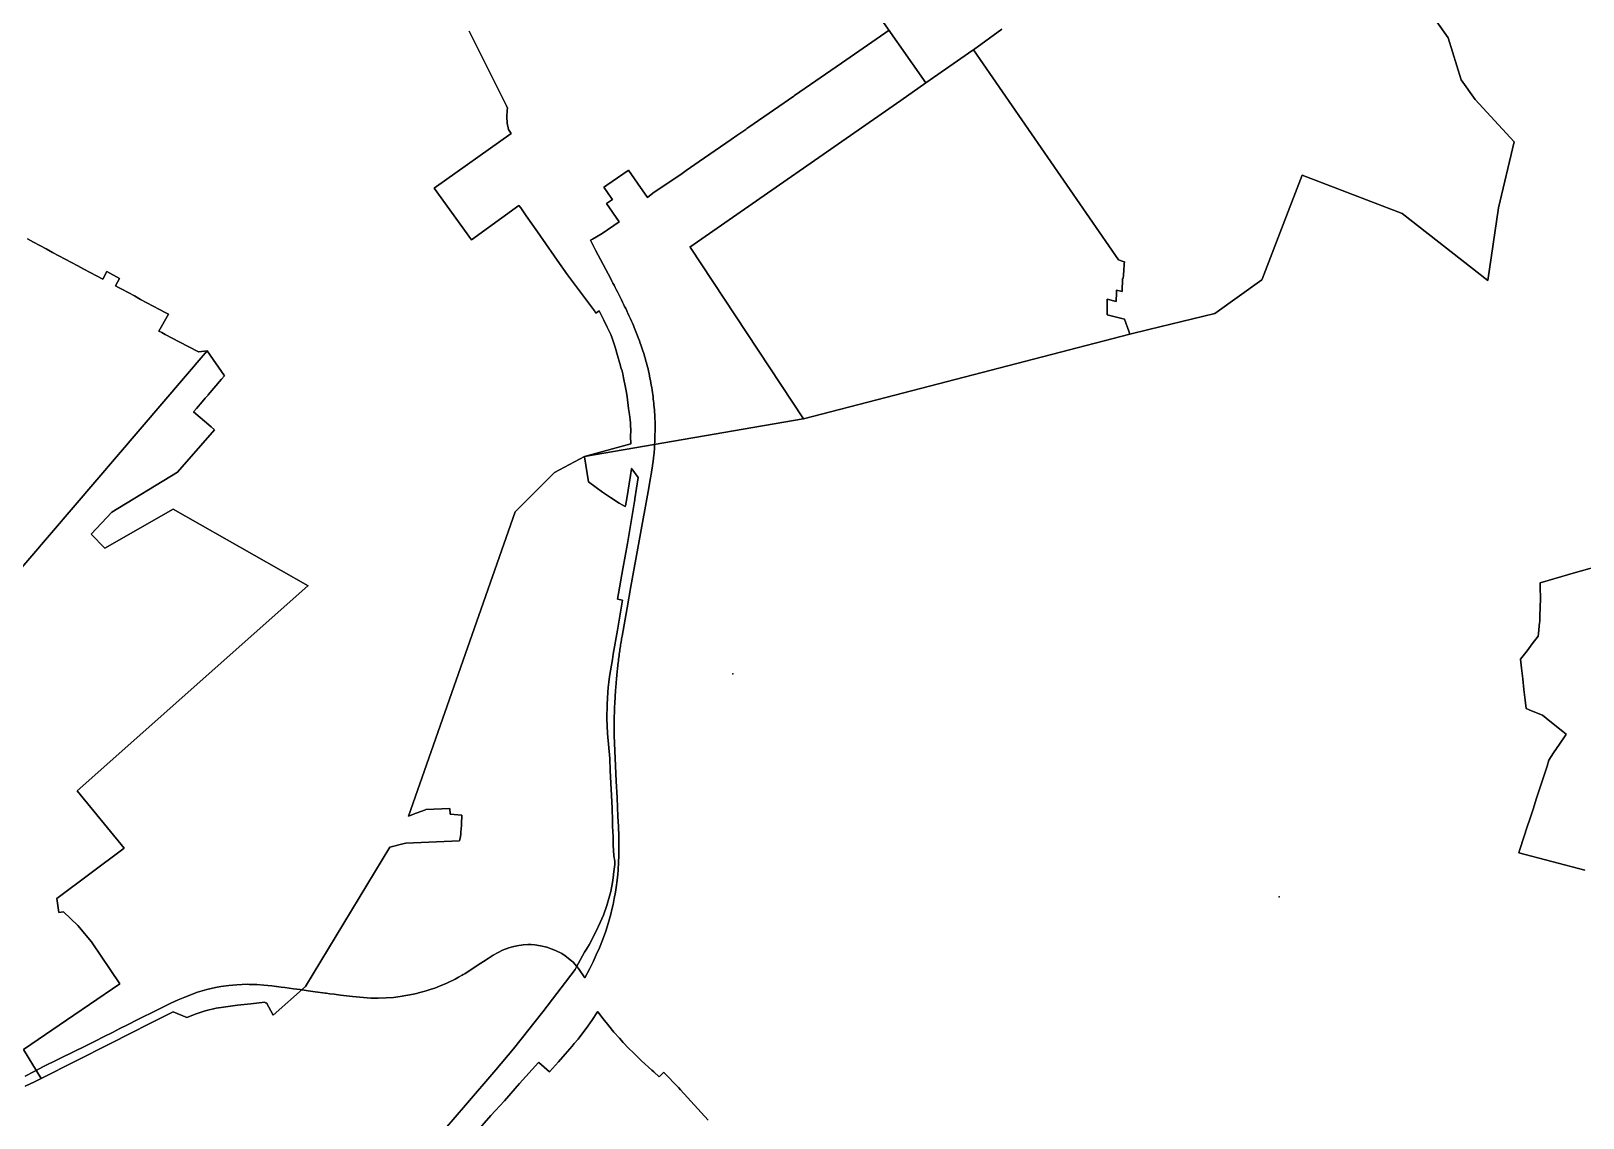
# Model space of a CAD drawing. Header units: inches. Extents: x 11258954 to 11313122, y 3645444 to 3695200.
# Drawn here: x 11289687 to 11298389, y 3665612 to 3671707 of the extents above; entities that cross this region are included whole.
import ezdxf

# ---------------------------------------------------------------- set-up
doc = ezdxf.new("R2010")
doc.units = ezdxf.units.IN
doc.header["$MEASUREMENT"] = 0
for name, color, linetype in [('SchoolBoardDistrict', 253, 'Continuous'), ('SchoolLocation_Elementary', 112, 'Continuous'), ('SchoolLocation_HigherEducation', 4, 'Continuous'), ('SchoolZone_Elementary', 251, 'Continuous'), ('SchoolZone_High', 63, 'Continuous'), ('SchoolZone_Middle', 154, 'Continuous')]:
    doc.layers.add(name, color=color, linetype=linetype)

msp = doc.modelspace()

# ---------------------------------------------------------------- linework, layer by layer
at = {"layer": 'SchoolBoardDistrict'}
for points in [[(11289654.175, 3665847.175), (11289704.125, 3665872.1), (11289716.9065, 3665879.021), (11289754.175, 3665899.2), (11289932.6245, 3665986.561), (11289983.55, 3666011.85), (11290047.688, 3666043.5395), (11290098.204, 3666069.0575), (11290144.4185, 3666092.3595), (11290185.95, 3666113.3), (11290228.0255, 3666134.6555), (11290281.795, 3666161.617), (11290281.81, 3666161.6245), (11290316.825, 3666179.025), (11290362.1, 3666201.625), (11290426.3, 3666233.9), (11290471.6, 3666256.05), (11290511.35, 3666275.1), (11290548.7, 3666290.1), (11290620.35, 3666317.35), (11290672.222, 3666331.8745), (11290721.8, 3666343.6), (11290751.65, 3666348.6), (11290795.5955, 3666355.0745), (11290840.55, 3666359.3), (11290900, 3666361.7), (11290910.888, 3666361.369), (11290952.6, 3666360.1), (11290992.35, 3666357.3), (11291037.2, 3666352.95), (11291090.4, 3666345.9), (11291110.652, 3666343.178), (11291159.124, 3666336.664), (11291195.959, 3666331.714), (11291240.31, 3666325.7535), (11291240.372, 3666325.745), (11291280.549, 3666320.2585), (11291338.7375, 3666312.312), (11291342.1695, 3666311.844), (11291362.185, 3666309.172), (11291386.9285, 3666305.8685), (11291421.9, 3666301.2), (11291489.7255, 3666293.175), (11291592.35, 3666284.85), (11291633.05, 3666284), (11291678.4, 3666285.5), (11291719.05, 3666288.65), (11291757.525, 3666293.15), (11291831.05, 3666306.05), (11291856.1, 3666312.125), (11291859.65, 3666313.05), (11291866.8, 3666314.9), (11291875.65, 3666317.2), (11291902.15, 3666324.6), (11291931.65, 3666333.975), (11291951.6, 3666341), (11291977.45, 3666350.825), (11292018.446, 3666368.048), (11292064.55, 3666390.45), (11292084.45, 3666401.575), (11292104.35, 3666412.7), (11292110.9315, 3666416.573), (11292119.05, 3666421.35), (11292138.9715, 3666433.6225), (11292165.058, 3666450.739), (11292194.6675, 3666470.1665), (11292224.277, 3666489.594), (11292251.3635, 3666506.897), (11292278.448, 3666524.199), (11292307.15, 3666540.25), (11292330.875, 3666552.45), (11292366.025, 3666566.25), (11292386.4, 3666572.1), (11292411.1, 3666577.5), (11292446.7, 3666582.65), (11292472.1, 3666584.25), (11292491.9, 3666584), (11292511.729, 3666582.3995), (11292543.3535, 3666577.774), (11292579.45, 3666569.3), (11292627.8, 3666551.85), (11292663.775, 3666533.65), (11292682.476, 3666522.1495), (11292717.7405, 3666493.346), (11292727.775, 3666485.15), (11292747.5205, 3666461.804), (11292757.25, 3666450.3), (11292791.875, 3666398.6), (11292820.6, 3666450), (11292839.2, 3666487.125), (11292856.875, 3666526.75), (11292874.55, 3666566.375), (11292891.075, 3666608.7), (11292909.95, 3666660.55), (11292923.15, 3666701.95), (11292937.85, 3666754.1), (11292944.525, 3666782.075), (11292951.2, 3666810.05), (11292957.9, 3666843.05), (11292964.2, 3666878.4), (11292968.35, 3666904.9), (11292973.65, 3666944.7), (11292977.4, 3666979.45), (11292979.4, 3667002.6), (11292982.1, 3667045.95), (11292983.4, 3667082.9995), (11292983.8, 3667115), (11292983.55, 3667166.7), (11292983.525, 3667170.875), (11292983.5, 3667175.05), (11292983.4, 3667183.4), (11292983.3, 3667191.7), (11292980.9, 3667247.45), (11292978.5, 3667303.2), (11292973.05, 3667406.45), (11292968.5, 3667500.95), (11292957.65, 3667756.55), (11292957.4, 3667769.65), (11292957.2, 3667782.8), (11292957.15, 3667793.8), (11292957.1, 3667804.8), (11292957.15, 3667815.8), (11292957.2, 3667826.7), (11292957.35, 3667837.7), (11292957.5, 3667848.7), (11292957.7, 3667859.2), (11292957.95, 3667869.7), (11292958.3, 3667880.2), (11292958.6, 3667890.7), (11292958.95, 3667901.2), (11292959.35, 3667911.7), (11292959.65, 3667922.15), (11292960.05, 3667932.55), (11292960.225, 3667937.775), (11292964.3, 3668008.625), (11292964.7, 3668013.55), (11292965.5, 3668023.4), (11292966.35, 3668033.2), (11292967.35, 3668045.35), (11292968.35, 3668057.5), (11292969.4, 3668069.6), (11292970.5, 3668081.8), (11292971.05, 3668087.85), (11292971.6, 3668093.9), (11292972.2, 3668100), (11292973.2, 3668109.2), (11292974.2, 3668118.45), (11292975.15, 3668127.65), (11292976.15, 3668136.9), (11292977.2, 3668146.1), (11292978.3, 3668155.35), (11292979.45, 3668165.1), (11292980.7, 3668174.9), (11292982, 3668184.65), (11292983.3, 3668194.45), (11292984.6, 3668204.2), (11292985.95, 3668214), (11292987.1, 3668222.5), (11292988.35, 3668231.05), (11292989.55, 3668239.55), (11292990.85, 3668248.05), (11292992.1, 3668256.55), (11292993.4, 3668265.05), (11292994.65, 3668273.3), (11292995.95, 3668281.5), (11292996.625, 3668285.65), (11292997.3, 3668289.8), (11292998.6, 3668298), (11292999.9, 3668306.2), (11293001.2, 3668314.45), (11293029.473, 3668472.304), (11293050.999, 3668592.4875), (11293147.521, 3669125.1085), (11293155.181, 3669167.379), (11293161.6, 3669202.8), (11293162.3, 3669206.6), (11293162.95, 3669210.45), (11293163.55, 3669214.2), (11293164.2, 3669218.05), (11293165.2, 3669224.05), (11293166.2, 3669230.05), (11293167.2, 3669236.05), (11293168.15, 3669242.05), (11293169.1, 3669248.05), (11293170, 3669254.05), (11293170.7, 3669259.2), (11293171.45, 3669264.35), (11293172.15, 3669269.5), (11293172.85, 3669274.65), (11293173.55, 3669279.8), (11293174.2, 3669284.95), (11293174.95, 3669290.4), (11293175.7, 3669295.85), (11293176.45, 3669301.2), (11293177.15, 3669306.65), (11293177.85, 3669312.1), (11293178.5, 3669317.55), (11293179.2, 3669324.3), (11293179.95, 3669331.05), (11293180.55, 3669337.85), (11293181.15, 3669344.55), (11293181.7, 3669351.35), (11293182.3, 3669358.1), (11293182.65, 3669363.4), (11293183.05, 3669368.65), (11293183.4, 3669373.95), (11293183.7, 3669379.2), (11293184.1, 3669384.5), (11293184.768, 3669406.327), (11293185.744, 3669438.2365), (11293186.7, 3669469.5), (11293186.65, 3669481.85), (11293186.55, 3669494.15), (11293186.48, 3669499.909), (11293186.4, 3669506.5), (11293186.15, 3669518.85), (11293185.7, 3669531.15), (11293185.1, 3669544), (11293184.4, 3669556.8), (11293183.55, 3669569.6), (11293182.55, 3669582.45), (11293181.5, 3669595.2), (11293180.35, 3669608), (11293179.1, 3669620), (11293177.85, 3669632), (11293176.45, 3669644), (11293175, 3669656), (11293173.4, 3669668), (11293171.7, 3669679.95), (11293169.7, 3669693.5), (11293167.55, 3669707.05), (11293165.3, 3669720.6), (11293162.9, 3669734.15), (11293160.35, 3669747.65), (11293157.7, 3669761.1), (11293155.15, 3669773.8), (11293152.5, 3669786.5), (11293149.7, 3669799.1), (11293146.8, 3669811.8), (11293143.8, 3669824.35), (11293140.55, 3669836.9), (11293138.05, 3669846.3), (11293135.45, 3669855.6), (11293132.7, 3669864.95), (11293130, 3669874.3), (11293127.15, 3669883.6), (11293124.35, 3669892.9), (11293121, 3669903.65), (11293117.55, 3669914.45), (11293114.05, 3669925.2), (11293110.5, 3669935.95), (11293106.85, 3669946.65), (11293103.1, 3669957.35), (11293098.65, 3669969.7), (11293094.1, 3669982.05), (11293091.775, 3669988.225), (11293069.8, 3670043.55), (11293064.6, 3670055.95), (11293059.35, 3670068.35), (11293053.95, 3670080.65), (11293048.55, 3670092.95), (11293045.4, 3670100), (11293039.45, 3670112.55), (11293033.55, 3670125.15), (11293030.6, 3670131.475), (11293027.65, 3670137.8), (11293021.7, 3670150.35), (11293015.8, 3670162.9), (11293009.7, 3670175.45), (11293004.05, 3670187.1), (11292998.35, 3670198.7), (11292992.55, 3670210.35), (11292986.8, 3670221.95), (11292980.95, 3670233.5), (11292975.05, 3670245.05), (11292968.95, 3670257), (11292962.8, 3670268.95), (11292956.55, 3670280.85), (11292953.45, 3670286.775), (11292950.35, 3670292.7), (11292944.1, 3670304.6), (11292937.9, 3670316.5), (11292852.8, 3670478.85), (11292824.19, 3670533.189), (11292835.897, 3670539.98), (11292889.4325, 3670571.0335), (11292890.5805, 3670571.6995), (11292985.815, 3670637.1895), (11292914.629, 3670740.4505), (11292946.8275, 3670762.651), (11292940.4425, 3670771.909), (11292899.5185, 3670831.246), (11292907.759, 3670836.9115), (11292915.999, 3670842.5775), (11293035.7735, 3670924.9315), (11293036.845, 3670925.6685), (11293087.818, 3670853.1875), (11293144.0925, 3670774), (11293164.8795, 3670789.6915), (11293181.5235, 3670802.2555), (11293330, 3670902.75), (11293360, 3670923.75), (11293433.5965, 3670974.612), (11293613.3155, 3671098.8145), (11293645.1985, 3671120.8485), (11293694.9805, 3671155.2525), (11293700.922, 3671159.359), (11293712.997, 3671167.704), (11293963.6505, 3671340.929), (11293968.9375, 3671344.5825), (11294231.9375, 3671526.34), (11294280.9415, 3671560.2065), (11294498.5, 3671711.875)], [(11294498.5, 3671711.875), (11294280.9415, 3671560.2065), (11294231.9375, 3671526.34), (11293968.9375, 3671344.5825), (11293963.6505, 3671340.929), (11293712.997, 3671167.704), (11293700.922, 3671159.359), (11293694.9805, 3671155.2525), (11293645.1985, 3671120.8485), (11293613.3155, 3671098.8145), (11293433.5965, 3670974.612), (11293360, 3670923.75), (11293330, 3670902.75), (11293181.5235, 3670802.2555), (11293164.8795, 3670789.6915), (11293144.0925, 3670774), (11293087.818, 3670853.1875), (11293036.845, 3670925.6685), (11293035.7735, 3670924.9315), (11292915.999, 3670842.5775), (11292907.759, 3670836.9115), (11292899.5185, 3670831.246), (11292940.4425, 3670771.909), (11292946.8275, 3670762.651), (11292914.629, 3670740.4505), (11292985.815, 3670637.1895), (11292890.5805, 3670571.6995), (11292889.4325, 3670571.0335), (11292835.897, 3670539.98), (11292824.19, 3670533.189), (11292852.8, 3670478.85), (11292937.9, 3670316.5), (11292944.1, 3670304.6), (11292950.35, 3670292.7), (11292953.45, 3670286.775), (11292956.55, 3670280.85), (11292962.8, 3670268.95), (11292968.95, 3670257), (11292975.05, 3670245.05), (11292980.95, 3670233.5), (11292986.8, 3670221.95), (11292992.55, 3670210.35), (11292998.35, 3670198.7), (11293004.05, 3670187.1), (11293009.7, 3670175.45), (11293015.8, 3670162.9), (11293021.7, 3670150.35), (11293027.65, 3670137.8), (11293030.6, 3670131.475), (11293033.55, 3670125.15), (11293039.45, 3670112.55), (11293045.4, 3670100), (11293048.55, 3670092.95), (11293053.95, 3670080.65), (11293059.35, 3670068.35), (11293064.6, 3670055.95), (11293069.8, 3670043.55), (11293091.775, 3669988.225), (11293094.1, 3669982.05), (11293098.65, 3669969.7), (11293103.1, 3669957.35), (11293106.85, 3669946.65), (11293110.5, 3669935.95), (11293114.05, 3669925.2), (11293117.55, 3669914.45), (11293121, 3669903.65), (11293124.35, 3669892.9), (11293127.15, 3669883.6), (11293130, 3669874.3), (11293132.7, 3669864.95), (11293135.45, 3669855.6), (11293138.05, 3669846.3), (11293140.55, 3669836.9), (11293143.8, 3669824.35), (11293146.8, 3669811.8), (11293149.7, 3669799.1), (11293152.5, 3669786.5), (11293155.15, 3669773.8), (11293157.7, 3669761.1), (11293160.35, 3669747.65), (11293162.9, 3669734.15), (11293165.3, 3669720.6), (11293167.55, 3669707.05), (11293169.7, 3669693.5), (11293171.7, 3669679.95), (11293173.4, 3669668), (11293175, 3669656), (11293176.45, 3669644), (11293177.85, 3669632), (11293179.1, 3669620), (11293180.35, 3669608), (11293181.5, 3669595.2), (11293182.55, 3669582.45), (11293183.55, 3669569.6), (11293184.4, 3669556.8), (11293185.1, 3669544), (11293185.7, 3669531.15), (11293186.15, 3669518.85), (11293186.4, 3669506.5), (11293186.48, 3669499.909), (11293186.55, 3669494.15), (11293186.65, 3669481.85), (11293186.7, 3669469.5), (11293185.744, 3669438.2365), (11293184.768, 3669406.327), (11293184.1, 3669384.5), (11293183.7, 3669379.2), (11293183.4, 3669373.95), (11293183.05, 3669368.65), (11293182.65, 3669363.4), (11293182.3, 3669358.1), (11293181.7, 3669351.35), (11293181.15, 3669344.55), (11293180.55, 3669337.85), (11293179.95, 3669331.05), (11293179.2, 3669324.3), (11293178.5, 3669317.55), (11293177.85, 3669312.1), (11293177.15, 3669306.65), (11293176.45, 3669301.2), (11293175.7, 3669295.85), (11293174.95, 3669290.4), (11293174.2, 3669284.95), (11293173.55, 3669279.8), (11293172.85, 3669274.65), (11293172.15, 3669269.5), (11293171.45, 3669264.35), (11293170.7, 3669259.2), (11293170, 3669254.05), (11293169.1, 3669248.05), (11293168.15, 3669242.05), (11293167.2, 3669236.05), (11293166.2, 3669230.05), (11293165.2, 3669224.05), (11293164.2, 3669218.05), (11293163.55, 3669214.2), (11293162.95, 3669210.45), (11293162.3, 3669206.6), (11293161.6, 3669202.8), (11293155.181, 3669167.379), (11293147.521, 3669125.1085), (11293050.999, 3668592.4875), (11293029.473, 3668472.304), (11293001.2, 3668314.45), (11292999.9, 3668306.2), (11292998.6, 3668298), (11292997.3, 3668289.8), (11292996.625, 3668285.65), (11292995.95, 3668281.5), (11292994.65, 3668273.3), (11292993.4, 3668265.05), (11292992.1, 3668256.55), (11292990.85, 3668248.05), (11292989.55, 3668239.55), (11292988.35, 3668231.05), (11292987.1, 3668222.5), (11292985.95, 3668214), (11292984.6, 3668204.2), (11292983.3, 3668194.45), (11292982, 3668184.65), (11292980.7, 3668174.9), (11292979.45, 3668165.1), (11292978.3, 3668155.35), (11292977.2, 3668146.1), (11292976.15, 3668136.9), (11292975.15, 3668127.65), (11292974.2, 3668118.45), (11292973.2, 3668109.2), (11292972.2, 3668100), (11292971.6, 3668093.9), (11292971.05, 3668087.85), (11292970.5, 3668081.8), (11292969.4, 3668069.6), (11292968.35, 3668057.5), (11292967.35, 3668045.35), (11292966.35, 3668033.2), (11292965.5, 3668023.4), (11292964.7, 3668013.55), (11292964.3, 3668008.625), (11292960.225, 3667937.775), (11292960.05, 3667932.55), (11292959.65, 3667922.15), (11292959.35, 3667911.7), (11292958.95, 3667901.2), (11292958.6, 3667890.7), (11292958.3, 3667880.2), (11292957.95, 3667869.7), (11292957.7, 3667859.2), (11292957.5, 3667848.7), (11292957.35, 3667837.7), (11292957.2, 3667826.7), (11292957.15, 3667815.8), (11292957.1, 3667804.8), (11292957.15, 3667793.8), (11292957.2, 3667782.8), (11292957.4, 3667769.65), (11292957.65, 3667756.55), (11292968.5, 3667500.95), (11292973.05, 3667406.45), (11292978.5, 3667303.2), (11292980.9, 3667247.45), (11292983.3, 3667191.7), (11292983.4, 3667183.4), (11292983.5, 3667175.05), (11292983.525, 3667170.875), (11292983.55, 3667166.7), (11292983.8, 3667115), (11292983.4, 3667082.9995), (11292982.1, 3667045.95), (11292979.4, 3667002.6), (11292977.4, 3666979.45), (11292973.65, 3666944.7), (11292968.35, 3666904.9), (11292964.2, 3666878.4), (11292957.9, 3666843.05), (11292951.2, 3666810.05), (11292944.525, 3666782.075), (11292937.85, 3666754.1), (11292923.15, 3666701.95), (11292909.95, 3666660.55), (11292891.075, 3666608.7), (11292874.55, 3666566.375), (11292856.875, 3666526.75), (11292839.2, 3666487.125), (11292820.6, 3666450), (11292791.875, 3666398.6), (11292757.25, 3666450.3), (11292747.5205, 3666461.804), (11292727.775, 3666485.15), (11292717.7405, 3666493.346), (11292682.476, 3666522.1495), (11292663.775, 3666533.65), (11292627.8, 3666551.85), (11292579.45, 3666569.3), (11292543.3535, 3666577.774), (11292511.729, 3666582.3995), (11292491.9, 3666584), (11292472.1, 3666584.25), (11292446.7, 3666582.65), (11292411.1, 3666577.5), (11292386.4, 3666572.1), (11292366.025, 3666566.25), (11292330.875, 3666552.45), (11292307.15, 3666540.25), (11292278.448, 3666524.199), (11292251.3635, 3666506.897), (11292224.277, 3666489.594), (11292194.6675, 3666470.1665), (11292165.058, 3666450.739), (11292138.9715, 3666433.6225), (11292119.05, 3666421.35), (11292110.9315, 3666416.573), (11292104.35, 3666412.7), (11292084.45, 3666401.575), (11292064.55, 3666390.45), (11292018.446, 3666368.048), (11291977.45, 3666350.825), (11291951.6, 3666341), (11291931.65, 3666333.975), (11291902.15, 3666324.6), (11291875.65, 3666317.2), (11291866.8, 3666314.9), (11291859.65, 3666313.05), (11291856.1, 3666312.125), (11291831.05, 3666306.05), (11291757.525, 3666293.15), (11291719.05, 3666288.65), (11291678.4, 3666285.5), (11291633.05, 3666284), (11291592.35, 3666284.85), (11291489.7255, 3666293.175), (11291421.9, 3666301.2), (11291386.9285, 3666305.8685), (11291362.185, 3666309.172), (11291342.1695, 3666311.844), (11291338.7375, 3666312.312), (11291280.549, 3666320.2585), (11291240.372, 3666325.745), (11291240.31, 3666325.7535), (11291195.959, 3666331.714), (11291159.124, 3666336.664), (11291110.652, 3666343.178), (11291090.4, 3666345.9), (11291037.2, 3666352.95), (11290992.35, 3666357.3), (11290952.6, 3666360.1), (11290910.888, 3666361.369), (11290900, 3666361.7), (11290840.55, 3666359.3), (11290795.5955, 3666355.0745), (11290751.65, 3666348.6), (11290721.8, 3666343.6), (11290672.222, 3666331.8745), (11290620.35, 3666317.35), (11290548.7, 3666290.1), (11290511.35, 3666275.1), (11290471.6, 3666256.05), (11290426.3, 3666233.9), (11290362.1, 3666201.625), (11290316.825, 3666179.025), (11290281.81, 3666161.6245), (11290281.795, 3666161.617), (11290228.0255, 3666134.6555), (11290185.95, 3666113.3), (11290144.4185, 3666092.3595), (11290098.204, 3666069.0575), (11290047.688, 3666043.5395), (11289983.55, 3666011.85), (11289932.6245, 3665986.561), (11289754.175, 3665899.2), (11289716.9065, 3665879.021), (11289704.125, 3665872.1), (11289654.175, 3665847.175)]]:
    msp.add_lwpolyline(points, dxfattribs=at)
at = {"layer": 'SchoolLocation_Elementary'}
msp.add_point((11296686.0009, 3666851.441), dxfattribs=at)
at = {"layer": 'SchoolLocation_HigherEducation'}
msp.add_point((11293623.0179, 3668102.3686), dxfattribs=at)
at = {"layer": 'SchoolZone_Elementary'}
for points in [[(11292008, 3665549, 0), (11292124, 3665684.75, 0), (11292294, 3665883, 0), (11292393, 3666000.5, 0), (11292557.7315, 3666206.8695, 0), (11292738, 3666445.25, 0), (11292746, 3666459, 0), (11292791, 3666542, 0), (11292802, 3666558.25, 0), (11292808, 3666567.5, 0), (11292817, 3666582.5, 0), (11292854, 3666655.5, 0), (11292878, 3666708, 0), (11292898, 3666749.75, 0), (11292916, 3666804.5, 0), (11292938, 3666881.75, 0), (11292948, 3666932, 0), (11292952, 3666959.25, 0), (11292956, 3666995, 0), (11292960, 3667033, 0), (11292960, 3667052.25, 0), (11292955, 3667082.25, 0), (11292952, 3667143.5, 0), (11292951, 3667174.75, 0), (11292951, 3667188.5, 0), (11292948, 3667248.75, 0), (11292947, 3667278, 0), (11292946, 3667349, 0), (11292934, 3667560.25, 0), (11292932, 3667627.25, 0), (11292920, 3667767.75, 0), (11292916, 3667852.25, 0), (11292917, 3667931.5, 0), (11292922, 3668000, 0), (11292923, 3668025, 0), (11292927, 3668055, 0), (11292930, 3668088, 0), (11292947, 3668182.75, 0), (11292952, 3668212.75, 0), (11292976, 3668347.5, 0), (11293003, 3668516, 0), (11292976, 3668520.5, 0), (11293006, 3668691, 0), (11293031, 3668833, 0), (11293054, 3668967.75, 0), (11293071, 3669069, 0), (11293072, 3669077.5, 0), (11293073, 3669083.25, 0), (11293092, 3669202.5, 0), (11293055.5935, 3669252.6815, 0), (11293055.183, 3669253.2475, 0), (11293055, 3669253.5, 0), (11293054.819, 3669252.3245, 0), (11293049, 3669214.5, 0), (11293028, 3669086.25, 0), (11293021, 3669044.25, 0), (11293019.176, 3669041.058, 0), (11293019.0545, 3669040.845, 0), (11293019, 3669040.75, 0), (11293018.806, 3669040.86, 0), (11292985, 3669060, 0), (11292936, 3669090.75, 0), (11292891, 3669121.5, 0), (11292856, 3669147.5, 0), (11292814, 3669179.75, 0), (11292790.674, 3669320.0715, 0), (11292790.594, 3669320.5535, 0), (11294017.285, 3669532.2715, 0), (11294018.178, 3669532.4255, 0), (11294018.3675, 3669532.4745, 0), (11294018.792, 3669532.585, 0), (11294480.34, 3669652.4445, 0), (11295848.201, 3670007.664, 0), (11295955.9875, 3670033.79, 0), (11296324.806, 3670123.1865, 0), (11296588.968, 3670311.4845, 0), (11296590.112, 3670314.4645, 0), (11296717.5205, 3670646.4345, 0), (11296813.94, 3670897.6615, 0), (11297375.12, 3670682.688, 0), (11297856.31, 3670307.735, 0), (11297916.3025, 3670715.184, 0), (11298004.4165, 3671084.513, 0), (11297785.6935, 3671322.6085, 0), (11297705.5615, 3671432.788, 0), (11297633.4485, 3671669.225, 0), (11297160.223, 3672340.0725, 0)], [(11294080.2965, 3672308.5065, 0), (11294704.838, 3671415.873, 0), (11294704.1535, 3671415.3965, 0), (11294563.6615, 3671317.554, 0), (11293382.1625, 3670494.724, 0), (11293382.245, 3670494.5995, 0), (11294018.178, 3669532.4255, 0), (11294017.285, 3669532.2715, 0), (11292790.594, 3669320.5535, 0), (11292790.674, 3669320.0715, 0), (11292814, 3669179.75, 0), (11292856, 3669147.5, 0), (11292891, 3669121.5, 0), (11292936, 3669090.75, 0), (11292985, 3669060, 0), (11293018.806, 3669040.86, 0), (11293019, 3669040.75, 0), (11293019.0545, 3669040.845, 0), (11293019.176, 3669041.058, 0), (11293021, 3669044.25, 0), (11293028, 3669086.25, 0), (11293049, 3669214.5, 0), (11293054.819, 3669252.3245, 0), (11293055, 3669253.5, 0), (11293055.183, 3669253.2475, 0), (11293055.5935, 3669252.6815, 0), (11293092, 3669202.5, 0), (11293073, 3669083.25, 0), (11293072, 3669077.5, 0), (11293071, 3669069, 0), (11293054, 3668967.75, 0), (11293031, 3668833, 0), (11293006, 3668691, 0), (11292976, 3668520.5, 0), (11293003, 3668516, 0), (11292976, 3668347.5, 0), (11292952, 3668212.75, 0), (11292947, 3668182.75, 0), (11292930, 3668088, 0), (11292927, 3668055, 0), (11292923, 3668025, 0), (11292922, 3668000, 0), (11292917, 3667931.5, 0), (11292916, 3667852.25, 0), (11292920, 3667767.75, 0), (11292932, 3667627.25, 0), (11292934, 3667560.25, 0), (11292946, 3667349, 0), (11292947, 3667278, 0), (11292948, 3667248.75, 0), (11292951, 3667188.5, 0), (11292951, 3667174.75, 0), (11292952, 3667143.5, 0), (11292955, 3667082.25, 0), (11292960, 3667052.25, 0), (11292960, 3667033, 0), (11292956, 3666995, 0), (11292952, 3666959.25, 0), (11292948, 3666932, 0), (11292938, 3666881.75, 0), (11292916, 3666804.5, 0), (11292898, 3666749.75, 0), (11292878, 3666708, 0), (11292854, 3666655.5, 0), (11292817, 3666582.5, 0), (11292808, 3666567.5, 0), (11292802, 3666558.25, 0), (11292791, 3666542, 0), (11292746, 3666459, 0), (11292738, 3666445.25, 0), (11292557.7315, 3666206.8695, 0), (11292393, 3666000.5, 0), (11292294, 3665883, 0), (11292124, 3665684.75, 0), (11292008, 3665549, 0)], [(11295130.6995, 3671716.9135, 0), (11294971.0195, 3671601.2495, 0), (11294968.9005, 3671599.774, 0), (11294705.322, 3671416.21, 0), (11294704.9875, 3671415.977, 0), (11294704.838, 3671415.873, 0), (11294080.2965, 3672308.5065, 0)], [(11297160.223, 3672340.0725, 0), (11297633.4485, 3671669.225, 0), (11297705.5615, 3671432.788, 0), (11297785.6935, 3671322.6085, 0), (11298004.4165, 3671084.513, 0), (11297916.3025, 3670715.184, 0), (11297856.31, 3670307.735, 0), (11297375.12, 3670682.688, 0), (11296813.94, 3670897.6615, 0), (11296717.5205, 3670646.4345, 0), (11296590.112, 3670314.4645, 0), (11296588.968, 3670311.4845, 0), (11296324.806, 3670123.1865, 0), (11295955.9875, 3670033.79, 0), (11295848.201, 3670007.664, 0), (11295842.546, 3670023.175, 0), (11295818, 3670090.5, 0), (11295722, 3670115.75, 0), (11295722, 3670166.25, 0), (11295722, 3670203.25, 0), (11295771, 3670190.5, 0), (11295773, 3670240.25, 0), (11295773, 3670254, 0), (11295806, 3670246.75, 0), (11295808, 3670319.75, 0), (11295811, 3670319, 0), (11295814, 3670361.75, 0), (11295817.074, 3670400.365, 0), (11295818, 3670412, 0), (11295811, 3670413.75, 0), (11295784.363, 3670423.793, 0), (11294971.0195, 3671601.2495, 0), (11295130.6995, 3671716.9135, 0)], [(11289666.501, 3670540.963, 0), (11289701.3585, 3670522.408, 0), (11289737.0975, 3670503.3195, 0), (11289772.396, 3670484.4975, 0), (11289807.694, 3670465.676, 0), (11289842.9925, 3670446.854, 0), (11289878.291, 3670428.032, 0), (11289913.59, 3670409.2115, 0), (11289948.8755, 3670390.3945, 0), (11289984.1855, 3670371.5665, 0), (11290019.5145, 3670352.8, 0), (11290054.7825, 3670333.9225, 0), (11290090.1635, 3670315.6595, 0), (11290112.4275, 3670357.671, 0), (11290183.1005, 3670319.9455, 0), (11290160.702, 3670277.7305, 0), (11290178.0915, 3670268.503, 0), (11290195.9945, 3670258.904, 0), (11290231.247, 3670240.0015, 0), (11290266.4995, 3670221.0995, 0), (11290301.752, 3670202.1975, 0), (11290337.0045, 3670183.295, 0), (11290372.257, 3670164.393, 0), (11290407.5095, 3670145.491, 0), (11290439.249, 3670128.4725, 0), (11290457.737, 3670119.3595, 0), (11290404.1005, 3670024.529, 0), (11290420, 3670015.75, 0), (11290439, 3670006, 0), (11290518, 3669964.25, 0), (11290627, 3669908, 0), (11290627.186, 3669908.0185, 0), (11290674.923, 3669912.7925, 0), (11290674.902, 3669912.768, 0), (11290674.8555, 3669912.7135, 0), (11287425.127, 3666116.5855, 0)], [(11289655, 3665789.75, 0), (11289707, 3665815.5, 0), (11289744, 3665834.25, 0), (11289645.762, 3665996.5855, 0), (11289927.441, 3666188.419, 0), (11290015.1055, 3666248.155, 0), (11290185.4535, 3666365.148, 0), (11290026.2325, 3666600.5725, 0), (11289949.0455, 3666691.498, 0), (11289869.4195, 3666768.258, 0), (11289843.183, 3666763.989, 0), (11289830.9705, 3666842.2525, 0), (11289830.949, 3666842.389, 0), (11290208.9555, 3667124.3695, 0), (11289945.2975, 3667445.9415, 0), (11289945.2655, 3667445.98, 0), (11291240.207, 3668596.193, 0), (11291240.852, 3668596.766, 0), (11290484.839, 3669026.596, 0), (11290100.7355, 3668807.108, 0), (11290024.5245, 3668884.8435, 0), (11290139.924, 3669008.4475, 0), (11290507.7025, 3669233.8895, 0), (11290715.9245, 3669470.095, 0), (11290697.808, 3669487.229, 0), (11290598.7315, 3669571.395, 0), (11290614.9175, 3669590.448, 0), (11290647.4545, 3669628.413, 0), (11290663.723, 3669647.3955, 0), (11290679.5575, 3669665.863, 0), (11290679.9915, 3669666.378, 0), (11290754.9695, 3669753.8615, 0), (11290771.924, 3669773.504, 0), (11290674.97, 3669912.725, 0), (11290674.9375, 3669912.7715, 0), (11290674.923, 3669912.7925, 0), (11290627.186, 3669908.0185, 0), (11290627, 3669908, 0), (11290518, 3669964.25, 0), (11290439, 3670006, 0), (11290420, 3670015.75, 0), (11290404.1005, 3670024.529, 0), (11290457.737, 3670119.3595, 0), (11290439.249, 3670128.4725, 0), (11290407.5095, 3670145.491, 0), (11290372.257, 3670164.393, 0), (11290337.0045, 3670183.295, 0), (11290301.752, 3670202.1975, 0), (11290266.4995, 3670221.0995, 0), (11290231.247, 3670240.0015, 0), (11290195.9945, 3670258.904, 0), (11290178.0915, 3670268.503, 0), (11290160.702, 3670277.7305, 0), (11290183.1005, 3670319.9455, 0), (11290112.4275, 3670357.671, 0), (11290090.1635, 3670315.6595, 0), (11290054.7825, 3670333.9225, 0), (11290019.5145, 3670352.8, 0), (11289984.1855, 3670371.5665, 0), (11289948.8755, 3670390.3945, 0), (11289913.59, 3670409.2115, 0), (11289878.291, 3670428.032, 0), (11289842.9925, 3670446.854, 0), (11289807.694, 3670465.676, 0), (11289772.396, 3670484.4975, 0), (11289737.0975, 3670503.3195, 0), (11289701.3585, 3670522.408, 0), (11289666.501, 3670540.963, 0)], [(11287425.127, 3666116.5855, 0), (11290674.8555, 3669912.7135, 0), (11290674.902, 3669912.768, 0), (11290674.923, 3669912.7925, 0), (11290674.9375, 3669912.7715, 0), (11290674.97, 3669912.725, 0), (11290771.924, 3669773.504, 0), (11290754.9695, 3669753.8615, 0), (11290679.9915, 3669666.378, 0), (11290679.5575, 3669665.863, 0), (11290663.723, 3669647.3955, 0), (11290647.4545, 3669628.413, 0), (11290614.9175, 3669590.448, 0), (11290598.7315, 3669571.395, 0), (11290697.808, 3669487.229, 0), (11290715.9245, 3669470.095, 0), (11290507.7025, 3669233.8895, 0), (11290139.924, 3669008.4475, 0), (11290024.5245, 3668884.8435, 0), (11290100.7355, 3668807.108, 0), (11290484.839, 3669026.596, 0), (11291240.852, 3668596.766, 0), (11291240.207, 3668596.193, 0), (11289945.2655, 3667445.98, 0), (11289945.2975, 3667445.9415, 0), (11290208.9555, 3667124.3695, 0), (11289830.949, 3666842.389, 0), (11289830.9705, 3666842.2525, 0), (11289843.183, 3666763.989, 0), (11289869.4195, 3666768.258, 0), (11289949.0455, 3666691.498, 0), (11290026.2325, 3666600.5725, 0), (11290185.4535, 3666365.148, 0), (11290015.1055, 3666248.155, 0), (11289927.441, 3666188.419, 0), (11289645.762, 3665996.5855, 0), (11289744, 3665834.25, 0), (11289707, 3665815.5, 0), (11289655, 3665789.75, 0)], [(11298400.6215, 3667002.044, 0), (11298029.416, 3667098.517, 0), (11298036.0365, 3667117.4065, 0), (11298078.8765, 3667249.472, 0), (11298089.639, 3667282.65, 0), (11298109.513, 3667343.917, 0), (11298129.387, 3667405.1845, 0), (11298155.1975, 3667484.7525, 0), (11298187.926, 3667585.647, 0), (11298198.627, 3667618.635, 0), (11298225.037, 3667658.704, 0), (11298258.057, 3667708.801, 0), (11298288.9465, 3667755.667, 0), (11298294.7415, 3667764.459, 0), (11298276.675, 3667778.8695, 0), (11298203.244, 3667837.4425, 0), (11298162.1935, 3667870.1865, 0), (11298100.843, 3667895.453, 0), (11298070.08, 3667908.1225, 0), (11298065.031, 3667954.77, 0), (11298060.1355, 3668000, 0), (11298060.1195, 3668000.1495, 0), (11298058.55, 3668014.6505, 0), (11298052.069, 3668074.531, 0), (11298045.588, 3668134.411, 0), (11298040.0625, 3668185.463, 0), (11298046.9805, 3668194.4485, 0), (11298076.196, 3668232.3945, 0), (11298105.4115, 3668270.3405, 0), (11298138.885, 3668313.8175, 0), (11298140.279, 3668328.18, 0), (11298146.3755, 3668390.995, 0), (11298146.7095, 3668394.4385, 0), (11298147.991, 3668425.312, 0), (11298152.1005, 3668524.327, 0), (11298149.9915, 3668588.8025, 0), (11298149.184, 3668613.499, 0), (11298347.3015, 3668670.1575, 0), (11298460.9935, 3668702.672, 0)], [(11298460.9935, 3668702.672, 0), (11298347.3015, 3668670.1575, 0), (11298149.184, 3668613.499, 0), (11298149.9915, 3668588.8025, 0), (11298152.1005, 3668524.327, 0), (11298147.991, 3668425.312, 0), (11298146.7095, 3668394.4385, 0), (11298146.3755, 3668390.995, 0), (11298140.279, 3668328.18, 0), (11298138.885, 3668313.8175, 0), (11298105.4115, 3668270.3405, 0), (11298076.196, 3668232.3945, 0), (11298046.9805, 3668194.4485, 0), (11298040.0625, 3668185.463, 0), (11298045.588, 3668134.411, 0), (11298052.069, 3668074.531, 0), (11298058.55, 3668014.6505, 0), (11298060.1195, 3668000.1495, 0), (11298060.1355, 3668000, 0), (11298065.031, 3667954.77, 0), (11298070.08, 3667908.1225, 0), (11298100.843, 3667895.453, 0), (11298162.1935, 3667870.1865, 0), (11298203.244, 3667837.4425, 0), (11298276.675, 3667778.8695, 0), (11298294.7415, 3667764.459, 0), (11298288.9465, 3667755.667, 0), (11298258.057, 3667708.801, 0), (11298225.037, 3667658.704, 0), (11298198.627, 3667618.635, 0), (11298187.926, 3667585.647, 0), (11298155.1975, 3667484.7525, 0), (11298129.387, 3667405.1845, 0), (11298109.513, 3667343.917, 0), (11298089.639, 3667282.65, 0), (11298078.8765, 3667249.472, 0), (11298036.0365, 3667117.4065, 0), (11298029.416, 3667098.517, 0), (11298400.6215, 3667002.044, 0)], [(11293485, 3665599.5, 0), (11293329, 3665770.5, 0), (11293317, 3665783, 0), (11293236.342, 3665867.89, 0), (11293236.1055, 3665868.139, 0), (11293236, 3665868.25, 0), (11293209.362, 3665842.845, 0), (11293209.1115, 3665842.6065, 0), (11293209, 3665842.5, 0), (11293180, 3665870.5, 0), (11293169, 3665880, 0), (11293111, 3665933.5, 0), (11293066, 3665978, 0), (11293038, 3666004.25, 0), (11293007, 3666036.25, 0), (11292986, 3666059.75, 0), (11292956, 3666092.5, 0), (11292928, 3666128.25, 0), (11292895, 3666168.5, 0), (11292865.3745, 3666206.766, 0), (11292865.1155, 3666207.1005, 0), (11292865, 3666207.25, 0), (11292864.491, 3666206.535, 0), (11292831, 3666159.5, 0), (11292800, 3666113.5, 0), (11292776, 3666082.75, 0), (11292755, 3666055, 0), (11292733, 3666029.25, 0), (11292721, 3666015, 0), (11292682, 3665969.75, 0), (11292644, 3665926.5, 0), (11292594.3205, 3665871.6045, 0), (11292594.099, 3665871.3595, 0), (11292594, 3665871.25, 0), (11292593.9685, 3665871.278, 0), (11292534.4005, 3665924.144, 0), (11292534.1235, 3665924.39, 0), (11292534, 3665924.5, 0), (11292533.436, 3665923.87, 0), (11292427, 3665805, 0), (11292342, 3665708.5, 0), (11292266, 3665625.25, 0), (11292177, 3665524.75, 0)], [(11292177, 3665524.75, 0), (11292266, 3665625.25, 0), (11292342, 3665708.5, 0), (11292427, 3665805, 0), (11292533.436, 3665923.87, 0), (11292534, 3665924.5, 0), (11292534.1235, 3665924.39, 0), (11292534.4005, 3665924.144, 0), (11292593.9685, 3665871.278, 0), (11292594, 3665871.25, 0), (11292594.099, 3665871.3595, 0), (11292594.3205, 3665871.6045, 0), (11292644, 3665926.5, 0), (11292682, 3665969.75, 0), (11292721, 3666015, 0), (11292733, 3666029.25, 0), (11292755, 3666055, 0), (11292776, 3666082.75, 0), (11292800, 3666113.5, 0), (11292831, 3666159.5, 0), (11292864.491, 3666206.535, 0), (11292865, 3666207.25, 0), (11292865.1155, 3666207.1005, 0), (11292865.3745, 3666206.766, 0), (11292895, 3666168.5, 0), (11292928, 3666128.25, 0), (11292956, 3666092.5, 0), (11292986, 3666059.75, 0), (11293007, 3666036.25, 0), (11293038, 3666004.25, 0), (11293066, 3665978, 0), (11293111, 3665933.5, 0), (11293169, 3665880, 0), (11293180, 3665870.5, 0), (11293209, 3665842.5, 0), (11293209.1115, 3665842.6065, 0), (11293209.362, 3665842.845, 0), (11293236, 3665868.25, 0), (11293236.1055, 3665868.139, 0), (11293236.342, 3665867.89, 0), (11293317, 3665783, 0), (11293329, 3665770.5, 0), (11293485, 3665599.5, 0)]]:
    msp.add_polyline3d(points, dxfattribs=at)
msp.add_polyline3d([(11295814, 3670361.75, 0), (11295811, 3670319, 0), (11295808, 3670319.75, 0), (11295806, 3670246.75, 0), (11295773, 3670254, 0), (11295773, 3670240.25, 0), (11295771, 3670190.5, 0), (11295722, 3670203.25, 0), (11295722, 3670166.25, 0), (11295722, 3670115.75, 0), (11295818, 3670090.5, 0), (11295842.546, 3670023.175, 0), (11295848.201, 3670007.664, 0), (11294480.34, 3669652.4445, 0), (11294018.792, 3669532.585, 0), (11294018.3675, 3669532.4745, 0), (11294018.178, 3669532.4255, 0), (11293382.245, 3670494.5995, 0), (11293382.1625, 3670494.724, 0), (11294563.6615, 3671317.554, 0), (11294704.1535, 3671415.3965, 0), (11294704.838, 3671415.873, 0), (11294704.9875, 3671415.977, 0), (11294705.322, 3671416.21, 0), (11294968.9005, 3671599.774, 0), (11294971.0195, 3671601.2495, 0), (11295784.363, 3670423.793, 0), (11295811, 3670413.75, 0), (11295818, 3670412, 0), (11295817.074, 3670400.365, 0)], close=True, dxfattribs=at)
at = {"layer": 'SchoolZone_High'}
for points in [[(11292143.8025, 3671706.562, 0), (11292352.816, 3671286.9895, 0), (11292358.913, 3671274.753, 0), (11292358.9125, 3671274.748, 0), (11292357.4, 3671262.1235, 0), (11292355.2306, 3671226.0199, 0), (11292357.3382, 3671189.9125, 0), (11292363.6935, 3671154.3065, 0), (11292378.809, 3671132.8545, 0), (11291948.0495, 3670825.602, 0), (11292157.3605, 3670535.1535, 0), (11292423.1495, 3670728.9395, 0), (11292433, 3670714.75, 0), (11292464, 3670670.5, 0), (11292528, 3670581.25, 0), (11292620.072, 3670445.263, 0), (11292637.7945, 3670421.0575, 0), (11292695.9415, 3670339.6885, 0), (11292846, 3670137.5, 0), (11292854, 3670124.75, 0), (11292872, 3670138, 0), (11292899, 3670086, 0), (11292918, 3670046.5, 0), (11292932, 3670016.75, 0), (11292938, 3670004.5, 0), (11292946, 3669984, 0), (11292950, 3669974, 0), (11292963, 3669933.75, 0), (11292976, 3669888, 0), (11292989, 3669843, 0), (11292997, 3669814.5, 0), (11293001, 3669801, 0), (11293002, 3669799.5, 0), (11293005, 3669784.25, 0), (11293010, 3669763, 0), (11293020, 3669708.5, 0), (11293026, 3669680, 0), (11293030, 3669656.25, 0), (11293038, 3669589.5, 0), (11293043, 3669555.75, 0), (11293047, 3669527.5, 0), (11293048, 3669510, 0), (11293048, 3669507.75, 0), (11293050, 3669458, 0), (11293049.473, 3669445.353, 0), (11293048.9995, 3669434, 0), (11293050.8325, 3669391.9335, 0), (11292790.594, 3669320.5535, 0), (11292621.822, 3669230.897, 0), (11292400.974, 3669010.0495, 0), (11291804.5, 3667304.875, 0), (11291847, 3667321.75, 0), (11291899, 3667340.5, 0), (11291901, 3667341.25, 0), (11292036, 3667347, 0), (11292037, 3667316.25, 0), (11292102, 3667310.75, 0), (11292102, 3667297, 0), (11292101, 3667273.25, 0), (11292101, 3667253.25, 0), (11292100, 3667232, 0), (11292098, 3667215.75, 0), (11292098, 3667204, 0), (11292095, 3667190, 0), (11292092, 3667173.75, 0), (11292090, 3667165.25, 0), (11291788, 3667152.5, 0), (11291779, 3667152, 0), (11291700, 3667131.5, 0), (11291226.4645, 3666349.836, 0), (11291045.771, 3666189.2195, 0), (11291007, 3666257.5, 0), (11291004.6425, 3666255.84, 0), (11290999.011, 3666261.9385, 0), (11290919, 3666252.75, 0), (11290845, 3666244.25, 0), (11290766, 3666232.75, 0), (11290726, 3666228.25, 0), (11290663, 3666213, 0), (11290613, 3666195.75, 0), (11290561, 3666175.25, 0), (11290485, 3666208, 0), (11290345, 3666138, 0), (11290250, 3666089.75, 0), (11290129, 3666027.75, 0), (11289744, 3665834.25, 0), (11289707, 3665815.5, 0), (11289655, 3665789.75, 0)], [(11289655, 3665789.75, 0), (11289707, 3665815.5, 0), (11289744, 3665834.25, 0), (11290129, 3666027.75, 0), (11290250, 3666089.75, 0), (11290345, 3666138, 0), (11290485, 3666208, 0), (11290561, 3666175.25, 0), (11290613, 3666195.75, 0), (11290663, 3666213, 0), (11290726, 3666228.25, 0), (11290766, 3666232.75, 0), (11290845, 3666244.25, 0), (11290919, 3666252.75, 0), (11290999.011, 3666261.9385, 0), (11291004.6425, 3666255.84, 0), (11291007, 3666257.5, 0), (11291045.771, 3666189.2195, 0), (11291226.4645, 3666349.836, 0), (11291700, 3667131.5, 0), (11291779, 3667152, 0), (11291788, 3667152.5, 0), (11292090, 3667165.25, 0), (11292092, 3667173.75, 0), (11292095, 3667190, 0), (11292098, 3667204, 0), (11292098, 3667215.75, 0), (11292100, 3667232, 0), (11292101, 3667253.25, 0), (11292101, 3667273.25, 0), (11292102, 3667297, 0), (11292102, 3667310.75, 0), (11292037, 3667316.25, 0), (11292036, 3667347, 0), (11291901, 3667341.25, 0), (11291899, 3667340.5, 0), (11291847, 3667321.75, 0), (11291804.5, 3667304.875, 0), (11292400.974, 3669010.0495, 0), (11292621.822, 3669230.897, 0), (11292790.594, 3669320.5535, 0), (11293050.8325, 3669391.9335, 0), (11293048.9995, 3669434, 0), (11293049.473, 3669445.353, 0), (11293050, 3669458, 0), (11293048, 3669507.75, 0), (11293048, 3669510, 0), (11293047, 3669527.5, 0), (11293043, 3669555.75, 0), (11293038, 3669589.5, 0), (11293030, 3669656.25, 0), (11293026, 3669680, 0), (11293020, 3669708.5, 0), (11293010, 3669763, 0), (11293005, 3669784.25, 0), (11293002, 3669799.5, 0), (11293001, 3669801, 0), (11292997, 3669814.5, 0), (11292989, 3669843, 0), (11292976, 3669888, 0), (11292963, 3669933.75, 0), (11292950, 3669974, 0), (11292946, 3669984, 0), (11292938, 3670004.5, 0), (11292932, 3670016.75, 0), (11292918, 3670046.5, 0), (11292899, 3670086, 0), (11292872, 3670138, 0), (11292854, 3670124.75, 0), (11292846, 3670137.5, 0), (11292695.9415, 3670339.6885, 0), (11292637.7945, 3670421.0575, 0), (11292620.072, 3670445.263, 0), (11292528, 3670581.25, 0), (11292464, 3670670.5, 0), (11292433, 3670714.75, 0), (11292423.1495, 3670728.9395, 0), (11292157.3605, 3670535.1535, 0), (11291948.0495, 3670825.602, 0), (11292378.809, 3671132.8545, 0), (11292363.6935, 3671154.3065, 0), (11292357.3382, 3671189.9125, 0), (11292355.2306, 3671226.0199, 0), (11292357.4, 3671262.1235, 0), (11292358.9125, 3671274.748, 0), (11292358.913, 3671274.753, 0), (11292352.816, 3671286.9895, 0), (11292143.8025, 3671706.562, 0)]]:
    msp.add_polyline3d(points, dxfattribs=at)
at = {"layer": 'SchoolZone_Middle'}
for points in [[(11295130.6995, 3671716.9135, 0), (11294971.0195, 3671601.2495, 0), (11294968.9005, 3671599.774, 0), (11294705.322, 3671416.21, 0), (11294704.9875, 3671415.977, 0), (11294704.838, 3671415.873, 0), (11294704.1535, 3671415.3965, 0), (11294563.6615, 3671317.554, 0), (11293382.1625, 3670494.724, 0), (11293382.245, 3670494.5995, 0), (11294018.178, 3669532.4255, 0), (11294017.285, 3669532.2715, 0), (11292790.594, 3669320.5535, 0), (11292621.822, 3669230.897, 0), (11292400.974, 3669010.0495, 0), (11291804.5, 3667304.875, 0), (11291847, 3667321.75, 0), (11291899, 3667340.5, 0), (11291901, 3667341.25, 0), (11292036, 3667347, 0), (11292037, 3667316.25, 0), (11292102, 3667310.75, 0), (11292102, 3667297, 0), (11292101, 3667273.25, 0), (11292101, 3667253.25, 0), (11292100, 3667232, 0), (11292098, 3667215.75, 0), (11292098, 3667204, 0), (11292095, 3667190, 0), (11292092, 3667173.75, 0), (11292090, 3667165.25, 0), (11291788, 3667152.5, 0), (11291779, 3667152, 0), (11291700, 3667131.5, 0), (11291226.4645, 3666349.836, 0), (11291045.771, 3666189.2195, 0), (11291007, 3666257.5, 0), (11291004.6425, 3666255.84, 0), (11290999.011, 3666261.9385, 0), (11290919, 3666252.75, 0), (11290845, 3666244.25, 0), (11290766, 3666232.75, 0), (11290726, 3666228.25, 0), (11290663, 3666213, 0), (11290613, 3666195.75, 0), (11290561, 3666175.25, 0), (11290485, 3666208, 0), (11290345, 3666138, 0), (11290250, 3666089.75, 0), (11290129, 3666027.75, 0), (11289744, 3665834.25, 0), (11289707, 3665815.5, 0), (11289655, 3665789.75, 0)], [(11289655, 3665789.75, 0), (11289707, 3665815.5, 0), (11289744, 3665834.25, 0), (11290129, 3666027.75, 0), (11290250, 3666089.75, 0), (11290345, 3666138, 0), (11290485, 3666208, 0), (11290561, 3666175.25, 0), (11290613, 3666195.75, 0), (11290663, 3666213, 0), (11290726, 3666228.25, 0), (11290766, 3666232.75, 0), (11290845, 3666244.25, 0), (11290919, 3666252.75, 0), (11290999.011, 3666261.9385, 0), (11291004.6425, 3666255.84, 0), (11291007, 3666257.5, 0), (11291045.771, 3666189.2195, 0), (11291226.4645, 3666349.836, 0), (11291700, 3667131.5, 0), (11291779, 3667152, 0), (11291788, 3667152.5, 0), (11292090, 3667165.25, 0), (11292092, 3667173.75, 0), (11292095, 3667190, 0), (11292098, 3667204, 0), (11292098, 3667215.75, 0), (11292100, 3667232, 0), (11292101, 3667253.25, 0), (11292101, 3667273.25, 0), (11292102, 3667297, 0), (11292102, 3667310.75, 0), (11292037, 3667316.25, 0), (11292036, 3667347, 0), (11291901, 3667341.25, 0), (11291899, 3667340.5, 0), (11291847, 3667321.75, 0), (11291804.5, 3667304.875, 0), (11292400.974, 3669010.0495, 0), (11292621.822, 3669230.897, 0), (11292790.594, 3669320.5535, 0), (11294017.285, 3669532.2715, 0), (11294018.178, 3669532.4255, 0), (11293382.245, 3670494.5995, 0), (11293382.1625, 3670494.724, 0), (11294563.6615, 3671317.554, 0), (11294704.1535, 3671415.3965, 0), (11294704.838, 3671415.873, 0), (11294704.9875, 3671415.977, 0), (11294705.322, 3671416.21, 0), (11294968.9005, 3671599.774, 0), (11294971.0195, 3671601.2495, 0), (11295130.6995, 3671716.9135, 0)]]:
    msp.add_polyline3d(points, dxfattribs=at)

doc.saveas('drawing.dxf')
